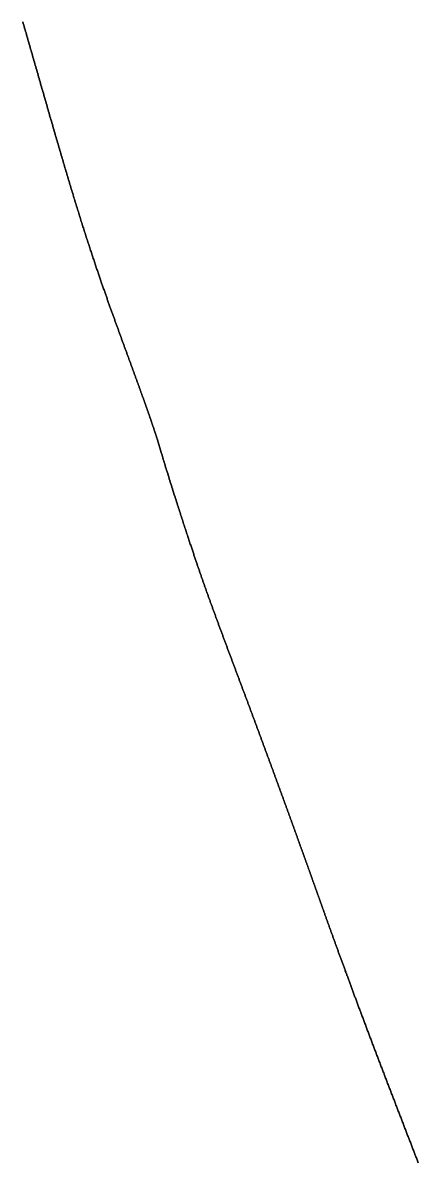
# Model space of a CAD drawing. Header units: inches. Extents: x 130170 to 284068, y 377793 to 804530.
# Drawn here: x 253467.6 to 253492.1, y 739188.7 to 739259.2 of the extents above; entities that cross this region are included whole.
import ezdxf

# ---------------------------------------------------------------- set-up
doc = ezdxf.new("R2010")
doc.units = ezdxf.units.IN
doc.header["$MEASUREMENT"] = 0
doc.layers.add('muni_il', color=7, linetype='Continuous')

msp = doc.modelspace()

# ---------------------------------------------------------------- linework, layer by layer
at = {"layer": 'muni_il'}
for points in [[(253467.609, 739259.288), (253467.637, 739259.191), (253467.665, 739259.093), (253467.694, 739258.996), (253467.722, 739258.898), (253467.751, 739258.799), (253467.779, 739258.701), (253467.808, 739258.602), (253467.836, 739258.504), (253467.865, 739258.405), (253467.893, 739258.306), (253467.922, 739258.206), (253467.951, 739258.107), (253467.98, 739258.008), (253468.008, 739257.908), (253468.037, 739257.808), (253468.066, 739257.708), (253468.095, 739257.608), (253468.124, 739257.508), (253468.152, 739257.407), (253468.181, 739257.307), (253468.21, 739257.206), (253468.239, 739257.105), (253468.268, 739257.004), (253468.297, 739256.903), (253468.326, 739256.802), (253468.355, 739256.701), (253468.385, 739256.6), (253468.414, 739256.498), (253468.443, 739256.397), (253468.472, 739256.295), (253468.501, 739256.194), (253468.53, 739256.092), (253468.559, 739255.99), (253468.589, 739255.888), (253468.618, 739255.786), (253468.647, 739255.684), (253468.676, 739255.582), (253468.706, 739255.48), (253468.735, 739255.378), (253468.764, 739255.276), (253468.793, 739255.174), (253468.823, 739255.072), (253468.852, 739254.97), (253468.881, 739254.868), (253468.911, 739254.765), (253468.94, 739254.663), (253468.969, 739254.561), (253468.999, 739254.459), (253469.028, 739254.357), (253469.057, 739254.255), (253469.087, 739254.153), (253469.116, 739254.051), (253469.146, 739253.949), (253469.175, 739253.847), (253469.204, 739253.745), (253469.234, 739253.643), (253469.263, 739253.541), (253469.292, 739253.44), (253469.321, 739253.338), (253469.351, 739253.237), (253469.38, 739253.135), (253469.409, 739253.034), (253469.439, 739252.933), (253469.468, 739252.832), (253469.497, 739252.731), (253469.526, 739252.63), (253469.556, 739252.529), (253469.585, 739252.429), (253469.614, 739252.328), (253469.643, 739252.228), (253469.672, 739252.128), (253469.701, 739252.028), (253469.73, 739251.928), (253469.76, 739251.829), (253469.788, 739251.729), (253469.817, 739251.63), (253469.847, 739251.531), (253469.876, 739251.432), (253469.904, 739251.333), (253469.933, 739251.235), (253469.962, 739251.137), (253469.991, 739251.038), (253470.02, 739250.941), (253470.048, 739250.843), (253470.077, 739250.746), (253470.106, 739250.649), (253470.134, 739250.552), (253470.163, 739250.455), (253470.192, 739250.359), (253470.22, 739250.263), (253470.248, 739250.167), (253470.277, 739250.072), (253470.305, 739249.977), (253470.333, 739249.882), (253470.362, 739249.787), (253470.39, 739249.693), (253470.418, 739249.599), (253470.446, 739249.505), (253470.474, 739249.412), (253470.502, 739249.319), (253470.53, 739249.226), (253470.558, 739249.134), (253470.586, 739249.042), (253470.613, 739248.95), (253470.641, 739248.858), (253470.669, 739248.767), (253470.696, 739248.677), (253470.724, 739248.586), (253470.751, 739248.496), (253470.778, 739248.407), (253470.806, 739248.317), (253470.833, 739248.228), (253470.86, 739248.14), (253470.887, 739248.052), (253470.914, 739247.964), (253470.941, 739247.877), (253470.968, 739247.79), (253470.995, 739247.703), (253471.021, 739247.617), (253471.048, 739247.531), (253471.074, 739247.446), (253471.101, 739247.361), (253471.127, 739247.276), (253471.154, 739247.192), (253471.18, 739247.108), (253471.206, 739247.025), (253471.232, 739246.942), (253471.258, 739246.859), (253471.284, 739246.777), (253471.309, 739246.695), (253471.335, 739246.614), (253471.361, 739246.533), (253471.386, 739246.453), (253471.412, 739246.373), (253471.437, 739246.293), (253471.462, 739246.214), (253471.487, 739246.135), (253471.513, 739246.057), (253471.538, 739245.979), (253471.562, 739245.901), (253471.587, 739245.824), (253471.612, 739245.747), (253471.637, 739245.671), (253471.661, 739245.595), (253471.686, 739245.52), (253471.71, 739245.445), (253471.734, 739245.37), (253471.759, 739245.296), (253471.783, 739245.222), (253471.807, 739245.149), (253471.831, 739245.076), (253471.854, 739245.004), (253471.878, 739244.932), (253471.902, 739244.86), (253471.925, 739244.788), (253471.949, 739244.718), (253471.972, 739244.647), (253471.996, 739244.577), (253472.019, 739244.507), (253472.042, 739244.438), (253472.065, 739244.369), (253472.088, 739244.3), (253472.111, 739244.232), (253472.134, 739244.165), (253472.156, 739244.097), (253472.179, 739244.03), (253472.201, 739243.964), (253472.224, 739243.897), (253472.246, 739243.831), (253472.268, 739243.766), (253472.291, 739243.701), (253472.313, 739243.636), (253472.335, 739243.571), (253472.357, 739243.507), (253472.379, 739243.443), (253472.4, 739243.38), (253472.422, 739243.317), (253472.444, 739243.254), (253472.465, 739243.191), (253472.487, 739243.129), (253472.508, 739243.067), (253472.529, 739243.006), (253472.551, 739242.944), (253472.572, 739242.884), (253472.593, 739242.823), (253472.614, 739242.763), (253472.635, 739242.702), (253472.656, 739242.643), (253472.677, 739242.583), (253472.697, 739242.524), (253472.718, 739242.465), (253472.739, 739242.406), (253472.759, 739242.348), (253472.78, 739242.289), (253472.8, 739242.232), (253472.821, 739242.174), (253472.841, 739242.116), (253472.861, 739242.059), (253472.882, 739242.002), (253472.902, 739241.945), (253472.922, 739241.889), (253472.942, 739241.833), (253472.962, 739241.777), (253472.982, 739241.721), (253473.002, 739241.665), (253473.022, 739241.609), (253473.041, 739241.554), (253473.061, 739241.499), (253473.081, 739241.444), (253473.1, 739241.389), (253473.12, 739241.335), (253473.14, 739241.28), (253473.159, 739241.226), (253473.179, 739241.172), (253473.198, 739241.118), (253473.218, 739241.064), (253473.237, 739241.011), (253473.256, 739240.957), (253473.275, 739240.904), (253473.295, 739240.851), (253473.314, 739240.798), (253473.333, 739240.745), (253473.352, 739240.692), (253473.371, 739240.639), (253473.39, 739240.587), (253473.409, 739240.534), (253473.428, 739240.482), (253473.447, 739240.43), (253473.466, 739240.378), (253473.485, 739240.326), (253473.504, 739240.274), (253473.523, 739240.223), (253473.542, 739240.171), (253473.56, 739240.119), (253473.579, 739240.068), (253473.598, 739240.017), (253473.616, 739239.965), (253473.635, 739239.914), (253473.654, 739239.863), (253473.672, 739239.812), (253473.691, 739239.762), (253473.709, 739239.711), (253473.728, 739239.66), (253473.746, 739239.61), (253473.765, 739239.559), (253473.783, 739239.509), (253473.802, 739239.458), (253473.82, 739239.408), (253473.838, 739239.358), (253473.857, 739239.308), (253473.875, 739239.258), (253473.893, 739239.208), (253473.911, 739239.158), (253473.93, 739239.108), (253473.948, 739239.059), (253473.966, 739239.009), (253473.984, 739238.96), (253474.002, 739238.91), (253474.02, 739238.861), (253474.038, 739238.812), (253474.056, 739238.762), (253474.074, 739238.713), (253474.092, 739238.664), (253474.11, 739238.616), (253474.128, 739238.567), (253474.145, 739238.518), (253474.163, 739238.47), (253474.181, 739238.421), (253474.199, 739238.373), (253474.216, 739238.324), (253474.234, 739238.276), (253474.251, 739238.228), (253474.269, 739238.18), (253474.287, 739238.132), (253474.304, 739238.085), (253474.321, 739238.037), (253474.339, 739237.989), (253474.356, 739237.942), (253474.373, 739237.895), (253474.39, 739237.848), (253474.408, 739237.8), (253474.425, 739237.754), (253474.442, 739237.707), (253474.459, 739237.66), (253474.476, 739237.614), (253474.493, 739237.567), (253474.509, 739237.521), (253474.526, 739237.475), (253474.543, 739237.429), (253474.56, 739237.383), (253474.576, 739237.338), (253474.593, 739237.292), (253474.609, 739237.247), (253474.626, 739237.202), (253474.642, 739237.157), (253474.658, 739237.112), (253474.674, 739237.067), (253474.691, 739237.023), (253474.707, 739236.979), (253474.723, 739236.935), (253474.739, 739236.891), (253474.754, 739236.847), (253474.77, 739236.803), (253474.786, 739236.76), (253474.802, 739236.717), (253474.817, 739236.674), (253474.833, 739236.631), (253474.848, 739236.588), (253474.863, 739236.546), (253474.879, 739236.504), (253474.894, 739236.462), (253474.909, 739236.42), (253474.924, 739236.378), (253474.939, 739236.337), (253474.954, 739236.296), (253474.968, 739236.255), (253474.983, 739236.214), (253474.998, 739236.174), (253475.012, 739236.133), (253475.027, 739236.093), (253475.041, 739236.053), (253475.055, 739236.014), (253475.069, 739235.974), (253475.083, 739235.935), (253475.097, 739235.896), (253475.111, 739235.857), (253475.125, 739235.818), (253475.139, 739235.78), (253475.152, 739235.742), (253475.166, 739235.704), (253475.18, 739235.666), (253475.193, 739235.628), (253475.206, 739235.591), (253475.22, 739235.553), (253475.233, 739235.516), (253475.246, 739235.48), (253475.259, 739235.443), (253475.272, 739235.407), (253475.284, 739235.37), (253475.297, 739235.334), (253475.31, 739235.298), (253475.322, 739235.263), (253475.335, 739235.227), (253475.347, 739235.192), (253475.36, 739235.157), (253475.372, 739235.122), (253475.384, 739235.087), (253475.396, 739235.053), (253475.408, 739235.018), (253475.42, 739234.984), (253475.432, 739234.95), (253475.444, 739234.916), (253475.456, 739234.882), (253475.467, 739234.848), (253475.479, 739234.815), (253475.491, 739234.781), (253475.502, 739234.748), (253475.514, 739234.715), (253475.525, 739234.682), (253475.536, 739234.649), (253475.548, 739234.616), (253475.559, 739234.584), (253475.57, 739234.551), (253475.581, 739234.519), (253475.592, 739234.487), (253475.603, 739234.455), (253475.614, 739234.423), (253475.625, 739234.391), (253475.635, 739234.359), (253475.646, 739234.328), (253475.657, 739234.297), (253475.667, 739234.265), (253475.678, 739234.234), (253475.688, 739234.203), (253475.699, 739234.172), (253475.709, 739234.142), (253475.719, 739234.111), (253475.729, 739234.081), (253475.739, 739234.05), (253475.749, 739234.02), (253475.759, 739233.99), (253475.769, 739233.961), (253475.779, 739233.931), (253475.789, 739233.902), (253475.798, 739233.872), (253475.808, 739233.843), (253475.817, 739233.815), (253475.827, 739233.786), (253475.836, 739233.758), (253475.845, 739233.73), (253475.854, 739233.703), (253475.863, 739233.675), (253475.872, 739233.648), (253475.88, 739233.622), (253475.889, 739233.595), (253475.897, 739233.569), (253475.905, 739233.544), (253475.913, 739233.519), (253475.921, 739233.495), (253475.929, 739233.471), (253475.936, 739233.447), (253475.944, 739233.424), (253476.178, 739232.642), (253476.226, 739232.479), (253476.251, 739232.394), (253476.277, 739232.306), (253476.304, 739232.216), (253476.332, 739232.124), (253476.361, 739232.03), (253476.39, 739231.934), (253476.42, 739231.837), (253476.45, 739231.738), (253476.481, 739231.639), (253476.512, 739231.538), (253476.543, 739231.436), (253476.575, 739231.333), (253476.607, 739231.23), (253476.639, 739231.126), (253476.672, 739231.022), (253476.705, 739230.918), (253476.737, 739230.814), (253476.77, 739230.709), (253476.803, 739230.605), (253476.836, 739230.501), (253476.868, 739230.397), (253476.901, 739230.294), (253476.934, 739230.191), (253476.966, 739230.089), (253476.999, 739229.987), (253477.031, 739229.886), (253477.063, 739229.785), (253477.094, 739229.686), (253477.126, 739229.587), (253477.157, 739229.489), (253477.188, 739229.392), (253477.219, 739229.296), (253477.25, 739229.201), (253477.28, 739229.107), (253477.31, 739229.014), (253477.339, 739228.922), (253477.369, 739228.831), (253477.398, 739228.741), (253477.427, 739228.653), (253477.455, 739228.565), (253477.483, 739228.479), (253477.511, 739228.393), (253477.538, 739228.309), (253477.565, 739228.226), (253477.592, 739228.144), (253477.618, 739228.063), (253477.644, 739227.983), (253477.67, 739227.904), (253477.695, 739227.826), (253477.721, 739227.749), (253477.745, 739227.674), (253477.77, 739227.599), (253477.794, 739227.525), (253477.818, 739227.453), (253477.842, 739227.381), (253477.865, 739227.31), (253477.888, 739227.241), (253477.911, 739227.172), (253477.933, 739227.104), (253477.955, 739227.036), (253477.977, 739226.97), (253477.999, 739226.905), (253478.021, 739226.84), (253478.042, 739226.776), (253478.063, 739226.713), (253478.084, 739226.651), (253478.104, 739226.59), (253478.124, 739226.529), (253478.145, 739226.468), (253478.165, 739226.409), (253478.184, 739226.35), (253478.204, 739226.292), (253478.223, 739226.234), (253478.243, 739226.177), (253478.262, 739226.12), (253478.281, 739226.064), (253478.3, 739226.008), (253478.318, 739225.953), (253478.337, 739225.898), (253478.355, 739225.844), (253478.374, 739225.79), (253478.392, 739225.737), (253478.41, 739225.684), (253478.428, 739225.631), (253478.446, 739225.579), (253478.464, 739225.527), (253478.482, 739225.475), (253478.499, 739225.423), (253478.517, 739225.372), (253478.535, 739225.321), (253478.552, 739225.271), (253478.569, 739225.22), (253478.587, 739225.17), (253478.604, 739225.12), (253478.622, 739225.07), (253478.639, 739225.02), (253478.656, 739224.971), (253478.673, 739224.921), (253478.691, 739224.872), (253478.708, 739224.822), (253478.725, 739224.773), (253478.742, 739224.724), (253478.76, 739224.675), (253478.777, 739224.626), (253478.794, 739224.578), (253478.811, 739224.529), (253478.828, 739224.48), (253478.846, 739224.431), (253478.863, 739224.383), (253478.88, 739224.334), (253478.897, 739224.285), (253478.915, 739224.237), (253478.932, 739224.188), (253478.949, 739224.139), (253478.967, 739224.09), (253478.984, 739224.042), (253479.002, 739223.993), (253479.019, 739223.944), (253479.037, 739223.895), (253479.054, 739223.846), (253479.072, 739223.797), (253479.089, 739223.748), (253479.107, 739223.699), (253479.125, 739223.65), (253479.143, 739223.601), (253479.16, 739223.552), (253479.178, 739223.502), (253479.196, 739223.453), (253479.214, 739223.404), (253479.232, 739223.354), (253479.25, 739223.304), (253479.268, 739223.255), (253479.286, 739223.205), (253479.304, 739223.155), (253479.322, 739223.105), (253479.34, 739223.056), (253479.359, 739223.006), (253479.377, 739222.955), (253479.395, 739222.905), (253479.414, 739222.855), (253479.432, 739222.805), (253479.45, 739222.754), (253479.469, 739222.704), (253479.487, 739222.653), (253479.506, 739222.603), (253479.525, 739222.552), (253479.543, 739222.502), (253479.562, 739222.451), (253479.581, 739222.4), (253479.599, 739222.349), (253479.618, 739222.298), (253479.637, 739222.247), (253479.656, 739222.196), (253479.674, 739222.145), (253479.693, 739222.094), (253479.712, 739222.043), (253479.731, 739221.992), (253479.75, 739221.941), (253479.769, 739221.889), (253479.788, 739221.838), (253479.807, 739221.787), (253479.826, 739221.735), (253479.845, 739221.684), (253479.864, 739221.632), (253479.883, 739221.581), (253479.902, 739221.529), (253479.922, 739221.478), (253479.941, 739221.426), (253479.96, 739221.375), (253479.979, 739221.323), (253479.998, 739221.272), (253480.017, 739221.22), (253480.037, 739221.169), (253480.056, 739221.117), (253480.075, 739221.065), (253480.094, 739221.014), (253480.113, 739220.962), (253480.133, 739220.911), (253480.152, 739220.859), (253480.171, 739220.808), (253480.19, 739220.756), (253480.21, 739220.704), (253480.229, 739220.653), (253480.248, 739220.601), (253480.267, 739220.55), (253480.286, 739220.498), (253480.306, 739220.447), (253480.325, 739220.395), (253480.344, 739220.344), (253480.363, 739220.293), (253480.382, 739220.241), (253480.402, 739220.19), (253480.421, 739220.139), (253480.44, 739220.088), (253480.459, 739220.036), (253480.478, 739219.985), (253480.497, 739219.934), (253480.517, 739219.883), (253480.536, 739219.832), (253480.555, 739219.781), (253480.574, 739219.73), (253480.593, 739219.679), (253480.612, 739219.628), (253480.631, 739219.577), (253480.65, 739219.526), (253480.669, 739219.476), (253480.688, 739219.425), (253480.707, 739219.374), (253480.726, 739219.323), (253480.745, 739219.273), (253480.764, 739219.222), (253480.783, 739219.172), (253480.802, 739219.121), (253480.821, 739219.071), (253480.84, 739219.02), (253480.858, 739218.97), (253480.877, 739218.92), (253480.896, 739218.87), (253480.915, 739218.819), (253480.934, 739218.769), (253480.952, 739218.719), (253480.971, 739218.669), (253480.99, 739218.619), (253481.009, 739218.569), (253481.027, 739218.519), (253481.046, 739218.469), (253481.065, 739218.42), (253481.083, 739218.37), (253481.102, 739218.32), (253481.121, 739218.27), (253481.139, 739218.221), (253481.158, 739218.171), (253481.176, 739218.122), (253481.195, 739218.072), (253481.213, 739218.023), (253481.232, 739217.973), (253481.25, 739217.924), (253481.269, 739217.874), (253481.287, 739217.825), (253481.306, 739217.776), (253481.324, 739217.727), (253481.343, 739217.677), (253481.361, 739217.628), (253481.379, 739217.579), (253481.398, 739217.53), (253481.416, 739217.481), (253481.434, 739217.432), (253481.453, 739217.383), (253481.471, 739217.334), (253481.489, 739217.285), (253481.507, 739217.236), (253481.526, 739217.187), (253481.544, 739217.138), (253481.562, 739217.09), (253481.58, 739217.041), (253481.598, 739216.992), (253481.617, 739216.944), (253481.635, 739216.895), (253481.653, 739216.846), (253481.671, 739216.798), (253481.689, 739216.749), (253481.707, 739216.7), (253481.725, 739216.652), (253481.743, 739216.603), (253481.762, 739216.555), (253481.78, 739216.506), (253481.798, 739216.458), (253481.816, 739216.409), (253481.834, 739216.361), (253481.852, 739216.313), (253481.87, 739216.264), (253481.888, 739216.216), (253481.906, 739216.168), (253481.924, 739216.119), (253481.942, 739216.071), (253481.96, 739216.023), (253481.978, 739215.974), (253481.996, 739215.926), (253482.014, 739215.878), (253482.031, 739215.83), (253482.049, 739215.781), (253482.067, 739215.733), (253482.085, 739215.685), (253482.103, 739215.637), (253482.121, 739215.588), (253482.139, 739215.54), (253482.157, 739215.492), (253482.175, 739215.444), (253482.192, 739215.396), (253482.21, 739215.348), (253482.228, 739215.3), (253482.246, 739215.252), (253482.264, 739215.204), (253482.281, 739215.155), (253482.299, 739215.107), (253482.317, 739215.059), (253482.335, 739215.011), (253482.353, 739214.963), (253482.37, 739214.915), (253482.388, 739214.867), (253482.406, 739214.819), (253482.424, 739214.771), (253482.441, 739214.723), (253482.459, 739214.675), (253482.477, 739214.627), (253482.495, 739214.579), (253482.512, 739214.531), (253482.53, 739214.483), (253482.548, 739214.435), (253482.566, 739214.387), (253482.583, 739214.339), (253482.601, 739214.291), (253482.619, 739214.243), (253482.636, 739214.196), (253482.654, 739214.148), (253482.672, 739214.1), (253482.689, 739214.052), (253482.707, 739214.004), (253482.725, 739213.956), (253482.742, 739213.908), (253482.76, 739213.86), (253482.778, 739213.812), (253482.795, 739213.765), (253482.813, 739213.717), (253482.83, 739213.669), (253482.848, 739213.621), (253482.866, 739213.573), (253482.883, 739213.526), (253482.901, 739213.478), (253482.918, 739213.43), (253482.936, 739213.383), (253482.953, 739213.335), (253482.971, 739213.287), (253482.989, 739213.239), (253483.006, 739213.192), (253483.024, 739213.144), (253483.041, 739213.096), (253483.059, 739213.049), (253483.076, 739213.001), (253483.094, 739212.954), (253483.111, 739212.906), (253483.128, 739212.859), (253483.146, 739212.811), (253483.163, 739212.763), (253483.181, 739212.716), (253483.198, 739212.669), (253483.215, 739212.621), (253483.233, 739212.574), (253483.25, 739212.526), (253483.268, 739212.479), (253483.285, 739212.432), (253483.302, 739212.384), (253483.32, 739212.337), (253483.337, 739212.29), (253483.354, 739212.243), (253483.372, 739212.195), (253483.389, 739212.148), (253483.406, 739212.101), (253483.423, 739212.054), (253483.441, 739212.007), (253483.458, 739211.96), (253483.475, 739211.913), (253483.492, 739211.866), (253483.509, 739211.819), (253483.526, 739211.772), (253483.544, 739211.725), (253483.561, 739211.678), (253483.578, 739211.632), (253483.595, 739211.585), (253483.612, 739211.538), (253483.629, 739211.492), (253483.646, 739211.445), (253483.663, 739211.398), (253483.68, 739211.352), (253483.697, 739211.305), (253483.714, 739211.259), (253483.731, 739211.212), (253483.748, 739211.166), (253483.765, 739211.12), (253483.782, 739211.073), (253483.798, 739211.027), (253483.815, 739210.981), (253483.832, 739210.935), (253483.849, 739210.889), (253483.866, 739210.843), (253483.883, 739210.797), (253483.899, 739210.751), (253483.916, 739210.705), (253483.933, 739210.659), (253483.949, 739210.613), (253483.966, 739210.567), (253483.983, 739210.522), (253483.999, 739210.476), (253484.016, 739210.43), (253484.032, 739210.385), (253484.049, 739210.339), (253484.065, 739210.294), (253484.082, 739210.249), (253484.098, 739210.203), (253484.115, 739210.158), (253484.131, 739210.113), (253484.148, 739210.068), (253484.164, 739210.023), (253484.18, 739209.978), (253484.197, 739209.933), (253484.213, 739209.888), (253484.229, 739209.843), (253484.246, 739209.798), (253484.262, 739209.753), (253484.278, 739209.709), (253484.294, 739209.664), (253484.31, 739209.62), (253484.326, 739209.575), (253484.343, 739209.531), (253484.359, 739209.486), (253484.375, 739209.442), (253484.391, 739209.398), (253484.407, 739209.353), (253484.423, 739209.309), (253484.439, 739209.265), (253484.455, 739209.221), (253484.47, 739209.177), (253484.486, 739209.133), (253484.502, 739209.089), (253484.518, 739209.045), (253484.534, 739209.002), (253484.55, 739208.958), (253484.565, 739208.914), (253484.581, 739208.871), (253484.597, 739208.827), (253484.613, 739208.784), (253484.628, 739208.741), (253484.644, 739208.697), (253484.66, 739208.654), (253484.675, 739208.611), (253484.691, 739208.568), (253484.706, 739208.524), (253484.722, 739208.481), (253484.737, 739208.438), (253484.753, 739208.395), (253484.768, 739208.353), (253484.784, 739208.31), (253484.799, 739208.267), (253484.815, 739208.224), (253484.83, 739208.181), (253484.845, 739208.139), (253484.861, 739208.096), (253484.876, 739208.053), (253484.891, 739208.011), (253484.907, 739207.968), (253484.922, 739207.926), (253484.937, 739207.884), (253484.952, 739207.841), (253484.968, 739207.799), (253484.983, 739207.757), (253484.998, 739207.714), (253485.013, 739207.672), (253485.028, 739207.63), (253485.044, 739207.588), (253485.059, 739207.546), (253485.074, 739207.503), (253485.089, 739207.461), (253485.104, 739207.419), (253485.119, 739207.377), (253485.134, 739207.335), (253485.149, 739207.294), (253485.164, 739207.251), (253485.179, 739207.21), (253485.194, 739207.168), (253485.209, 739207.126), (253485.224, 739207.084), (253485.239, 739207.042), (253485.254, 739207), (253485.269, 739206.959), (253485.284, 739206.917), (253485.299, 739206.875), (253485.314, 739206.833), (253485.329, 739206.791), (253485.344, 739206.75), (253485.359, 739206.708), (253485.374, 739206.666), (253485.389, 739206.624), (253485.404, 739206.583), (253485.419, 739206.541), (253485.434, 739206.499), (253485.449, 739206.457), (253485.463, 739206.415), (253485.479, 739206.374), (253485.493, 739206.332), (253485.508, 739206.29), (253485.523, 739206.248), (253485.538, 739206.206), (253485.553, 739206.164), (253485.568, 739206.122), (253485.583, 739206.08), (253485.598, 739206.038), (253485.613, 739205.996), (253485.628, 739205.954), (253485.643, 739205.912), (253485.658, 739205.87), (253485.673, 739205.828), (253485.688, 739205.786), (253485.704, 739205.743), (253485.719, 739205.701), (253485.734, 739205.659), (253485.749, 739205.616), (253485.764, 739205.574), (253485.779, 739205.531), (253485.794, 739205.489), (253485.81, 739205.446), (253485.825, 739205.404), (253485.84, 739205.361), (253485.855, 739205.318), (253485.871, 739205.275), (253485.886, 739205.233), (253485.901, 739205.19), (253485.917, 739205.146), (253485.932, 739205.103), (253485.947, 739205.06), (253485.963, 739205.017), (253485.978, 739204.974), (253485.994, 739204.93), (253486.009, 739204.887), (253486.025, 739204.843), (253486.04, 739204.799), (253486.056, 739204.756), (253486.072, 739204.712), (253486.087, 739204.668), (253486.103, 739204.624), (253486.119, 739204.58), (253486.135, 739204.536), (253486.15, 739204.491), (253486.166, 739204.447), (253486.182, 739204.402), (253486.198, 739204.358), (253486.214, 739204.313), (253486.23, 739204.268), (253486.246, 739204.223), (253486.263, 739204.178), (253486.279, 739204.133), (253486.295, 739204.088), (253486.311, 739204.042), (253486.327, 739203.997), (253486.344, 739203.951), (253486.36, 739203.905), (253486.377, 739203.859), (253486.393, 739203.813), (253486.41, 739203.767), (253486.426, 739203.721), (253486.443, 739203.674), (253486.46, 739203.628), (253486.476, 739203.581), (253486.493, 739203.535), (253486.51, 739203.488), (253486.527, 739203.44), (253486.544, 739203.393), (253486.561, 739203.346), (253486.578, 739203.299), (253486.595, 739203.251), (253486.612, 739203.203), (253486.629, 739203.155), (253486.647, 739203.107), (253486.664, 739203.059), (253486.681, 739203.011), (253486.699, 739202.962), (253486.716, 739202.914), (253486.734, 739202.865), (253486.752, 739202.816), (253486.769, 739202.767), (253486.787, 739202.718), (253486.805, 739202.668), (253486.823, 739202.619), (253486.841, 739202.569), (253486.859, 739202.519), (253486.877, 739202.469), (253486.895, 739202.419), (253486.913, 739202.369), (253486.931, 739202.318), (253486.95, 739202.268), (253486.968, 739202.217), (253486.986, 739202.166), (253487.005, 739202.115), (253487.024, 739202.064), (253487.042, 739202.013), (253487.061, 739201.961), (253487.08, 739201.909), (253487.098, 739201.857), (253487.117, 739201.805), (253487.136, 739201.753), (253487.155, 739201.701), (253487.174, 739201.648), (253487.194, 739201.596), (253487.213, 739201.543), (253487.232, 739201.49), (253487.252, 739201.437), (253487.271, 739201.383), (253487.29, 739201.33), (253487.31, 739201.276), (253487.33, 739201.223), (253487.349, 739201.169), (253487.369, 739201.114), (253487.389, 739201.06), (253487.409, 739201.006), (253487.429, 739200.951), (253487.449, 739200.897), (253487.469, 739200.842), (253487.489, 739200.787), (253487.509, 739200.732), (253487.53, 739200.676), (253487.55, 739200.621), (253487.57, 739200.565), (253487.591, 739200.509), (253487.611, 739200.453), (253487.632, 739200.397), (253487.653, 739200.341), (253487.673, 739200.285), (253487.694, 739200.228), (253487.715, 739200.171), (253487.736, 739200.115), (253487.757, 739200.058), (253487.778, 739200), (253487.799, 739199.943), (253487.82, 739199.886), (253487.842, 739199.828), (253487.863, 739199.77), (253487.884, 739199.713), (253487.906, 739199.655), (253487.927, 739199.596), (253487.949, 739199.538), (253487.971, 739199.48), (253487.992, 739199.421), (253488.014, 739199.363), (253488.036, 739199.304), (253488.058, 739199.245), (253488.08, 739199.186), (253488.101, 739199.127), (253488.123, 739199.067), (253488.146, 739199.008), (253488.168, 739198.948), (253488.19, 739198.889), (253488.212, 739198.829), (253488.235, 739198.769), (253488.257, 739198.709), (253488.279, 739198.649), (253488.302, 739198.589), (253488.324, 739198.528), (253488.347, 739198.468), (253488.369, 739198.407), (253488.392, 739198.346), (253488.415, 739198.286), (253488.438, 739198.225), (253488.461, 739198.164), (253488.483, 739198.102), (253488.506, 739198.041), (253488.529, 739197.98), (253488.552, 739197.918), (253488.575, 739197.857), (253488.598, 739197.795), (253488.622, 739197.734), (253488.645, 739197.672), (253488.668, 739197.61), (253488.691, 739197.548), (253488.715, 739197.486), (253488.738, 739197.424), (253488.761, 739197.361), (253488.785, 739197.299), (253488.808, 739197.237), (253488.832, 739197.174), (253488.855, 739197.112), (253488.879, 739197.049), (253488.903, 739196.986), (253488.926, 739196.923), (253488.95, 739196.861), (253488.974, 739196.798), (253488.998, 739196.735), (253489.021, 739196.671), (253489.045, 739196.608), (253489.069, 739196.545), (253489.093, 739196.482), (253489.117, 739196.419), (253489.141, 739196.355), (253489.165, 739196.292), (253489.189, 739196.229), (253489.213, 739196.165), (253489.237, 739196.102), (253489.261, 739196.038), (253489.285, 739195.974), (253489.31, 739195.911), (253489.334, 739195.847), (253489.358, 739195.783), (253489.382, 739195.719), (253489.406, 739195.656), (253489.431, 739195.592), (253489.455, 739195.528), (253489.479, 739195.464), (253489.504, 739195.4), (253489.528, 739195.336), (253489.552, 739195.272), (253489.577, 739195.208), (253489.601, 739195.144), (253489.625, 739195.08), (253489.65, 739195.016), (253489.674, 739194.951), (253489.699, 739194.887), (253489.723, 739194.823), (253489.748, 739194.759), (253489.772, 739194.695), (253489.797, 739194.631), (253489.821, 739194.567), (253489.846, 739194.502), (253489.87, 739194.438), (253489.895, 739194.374), (253489.919, 739194.31), (253489.944, 739194.246), (253489.968, 739194.181), (253489.993, 739194.117), (253490.017, 739194.053), (253490.042, 739193.989), (253490.066, 739193.925), (253490.091, 739193.861), (253490.116, 739193.796), (253490.14, 739193.732), (253490.165, 739193.668), (253490.189, 739193.604), (253490.214, 739193.54), (253490.239, 739193.476), (253490.263, 739193.412), (253490.288, 739193.348), (253490.312, 739193.284), (253490.337, 739193.22), (253490.361, 739193.156), (253490.386, 739193.092), (253490.41, 739193.028), (253490.435, 739192.964), (253490.459, 739192.9), (253490.484, 739192.837), (253490.508, 739192.773), (253490.533, 739192.709), (253490.557, 739192.646), (253490.582, 739192.582), (253490.606, 739192.518), (253490.631, 739192.455), (253490.655, 739192.391), (253490.679, 739192.328), (253490.704, 739192.264), (253490.728, 739192.201), (253490.753, 739192.138), (253490.777, 739192.074), (253490.801, 739192.011), (253490.826, 739191.948), (253490.85, 739191.885), (253490.874, 739191.822), (253490.899, 739191.759), (253490.923, 739191.696), (253490.947, 739191.633), (253490.971, 739191.57), (253490.995, 739191.507), (253491.02, 739191.444), (253491.044, 739191.382), (253491.068, 739191.319), (253491.092, 739191.256), (253491.116, 739191.194), (253491.14, 739191.131), (253491.164, 739191.069), (253491.188, 739191.007), (253491.212, 739190.945), (253491.236, 739190.882), (253491.26, 739190.82), (253491.284, 739190.758), (253491.308, 739190.696), (253491.332, 739190.634), (253491.356, 739190.572), (253491.379, 739190.511), (253491.403, 739190.449), (253491.427, 739190.387), (253491.451, 739190.326), (253491.474, 739190.264), (253491.498, 739190.203), (253491.522, 739190.142), (253491.546, 739190.08), (253491.569, 739190.019), (253491.593, 739189.958), (253491.616, 739189.897), (253491.64, 739189.836), (253491.663, 739189.775), (253491.687, 739189.715), (253491.71, 739189.654), (253491.733, 739189.593), (253491.757, 739189.533), (253491.78, 739189.472), (253491.803, 739189.412), (253491.827, 739189.352), (253491.85, 739189.291), (253491.873, 739189.231), (253491.896, 739189.171), (253491.919, 739189.111), (253491.943, 739189.051), (253491.966, 739188.992), (253491.989, 739188.932), (253492.012, 739188.872), (253492.035, 739188.813), (253492.058, 739188.753), (253492.08, 739188.694)], [(253492.08, 739188.694), (253492.058, 739188.753), (253492.035, 739188.813), (253492.012, 739188.872), (253491.989, 739188.932), (253491.966, 739188.992), (253491.943, 739189.051), (253491.919, 739189.111), (253491.896, 739189.171), (253491.873, 739189.231), (253491.85, 739189.291), (253491.827, 739189.352), (253491.803, 739189.412), (253491.78, 739189.472), (253491.757, 739189.533), (253491.733, 739189.593), (253491.71, 739189.654), (253491.687, 739189.715), (253491.663, 739189.775), (253491.64, 739189.836), (253491.616, 739189.897), (253491.593, 739189.958), (253491.569, 739190.019), (253491.546, 739190.08), (253491.522, 739190.142), (253491.498, 739190.203), (253491.474, 739190.264), (253491.451, 739190.326), (253491.427, 739190.387), (253491.403, 739190.449), (253491.379, 739190.511), (253491.356, 739190.572), (253491.332, 739190.634), (253491.308, 739190.696), (253491.284, 739190.758), (253491.26, 739190.82), (253491.236, 739190.882), (253491.212, 739190.945), (253491.188, 739191.007), (253491.164, 739191.069), (253491.14, 739191.131), (253491.116, 739191.194), (253491.092, 739191.256), (253491.068, 739191.319), (253491.044, 739191.382), (253491.02, 739191.444), (253490.995, 739191.507), (253490.971, 739191.57), (253490.947, 739191.633), (253490.923, 739191.696), (253490.899, 739191.759), (253490.874, 739191.822), (253490.85, 739191.885), (253490.826, 739191.948), (253490.801, 739192.011), (253490.777, 739192.074), (253490.753, 739192.138), (253490.728, 739192.201), (253490.704, 739192.264), (253490.679, 739192.328), (253490.655, 739192.391), (253490.631, 739192.455), (253490.606, 739192.518), (253490.582, 739192.582), (253490.557, 739192.646), (253490.533, 739192.709), (253490.508, 739192.773), (253490.484, 739192.837), (253490.459, 739192.9), (253490.435, 739192.964), (253490.41, 739193.028), (253490.386, 739193.092), (253490.361, 739193.156), (253490.337, 739193.22), (253490.312, 739193.284), (253490.288, 739193.348), (253490.263, 739193.412), (253490.239, 739193.476), (253490.214, 739193.54), (253490.189, 739193.604), (253490.165, 739193.668), (253490.14, 739193.732), (253490.116, 739193.796), (253490.091, 739193.861), (253490.066, 739193.925), (253490.042, 739193.989), (253490.017, 739194.053), (253489.993, 739194.117), (253489.968, 739194.181), (253489.944, 739194.246), (253489.919, 739194.31), (253489.895, 739194.374), (253489.87, 739194.438), (253489.846, 739194.502), (253489.821, 739194.567), (253489.797, 739194.631), (253489.772, 739194.695), (253489.748, 739194.759), (253489.723, 739194.823), (253489.699, 739194.887), (253489.674, 739194.951), (253489.65, 739195.016), (253489.625, 739195.08), (253489.601, 739195.144), (253489.577, 739195.208), (253489.552, 739195.272), (253489.528, 739195.336), (253489.504, 739195.4), (253489.479, 739195.464), (253489.455, 739195.528), (253489.431, 739195.592), (253489.406, 739195.656), (253489.382, 739195.719), (253489.358, 739195.783), (253489.334, 739195.847), (253489.31, 739195.911), (253489.285, 739195.974), (253489.261, 739196.038), (253489.237, 739196.102), (253489.213, 739196.165), (253489.189, 739196.229), (253489.165, 739196.292), (253489.141, 739196.355), (253489.117, 739196.419), (253489.093, 739196.482), (253489.069, 739196.545), (253489.045, 739196.608), (253489.021, 739196.671), (253488.998, 739196.735), (253488.974, 739196.798), (253488.95, 739196.861), (253488.926, 739196.923), (253488.903, 739196.986), (253488.879, 739197.049), (253488.855, 739197.112), (253488.832, 739197.174), (253488.808, 739197.237), (253488.785, 739197.299), (253488.761, 739197.361), (253488.738, 739197.424), (253488.715, 739197.486), (253488.691, 739197.548), (253488.668, 739197.61), (253488.645, 739197.672), (253488.622, 739197.734), (253488.598, 739197.795), (253488.575, 739197.857), (253488.552, 739197.918), (253488.529, 739197.98), (253488.506, 739198.041), (253488.483, 739198.102), (253488.461, 739198.164), (253488.438, 739198.225), (253488.415, 739198.286), (253488.392, 739198.346), (253488.369, 739198.407), (253488.347, 739198.468), (253488.324, 739198.528), (253488.302, 739198.589), (253488.279, 739198.649), (253488.257, 739198.709), (253488.235, 739198.769), (253488.212, 739198.829), (253488.19, 739198.889), (253488.168, 739198.948), (253488.146, 739199.008), (253488.123, 739199.067), (253488.101, 739199.127), (253488.08, 739199.186), (253488.058, 739199.245), (253488.036, 739199.304), (253488.014, 739199.363), (253487.992, 739199.421), (253487.971, 739199.48), (253487.949, 739199.538), (253487.927, 739199.596), (253487.906, 739199.655), (253487.884, 739199.713), (253487.863, 739199.77), (253487.842, 739199.828), (253487.82, 739199.886), (253487.799, 739199.943), (253487.778, 739200), (253487.757, 739200.058), (253487.736, 739200.115), (253487.715, 739200.171), (253487.694, 739200.228), (253487.673, 739200.285), (253487.653, 739200.341), (253487.632, 739200.397), (253487.611, 739200.453), (253487.591, 739200.509), (253487.57, 739200.565), (253487.55, 739200.621), (253487.53, 739200.676), (253487.509, 739200.732), (253487.489, 739200.787), (253487.469, 739200.842), (253487.449, 739200.897), (253487.429, 739200.951), (253487.409, 739201.006), (253487.389, 739201.06), (253487.369, 739201.114), (253487.349, 739201.169), (253487.33, 739201.223), (253487.31, 739201.276), (253487.29, 739201.33), (253487.271, 739201.383), (253487.252, 739201.437), (253487.232, 739201.49), (253487.213, 739201.543), (253487.194, 739201.596), (253487.174, 739201.648), (253487.155, 739201.701), (253487.136, 739201.753), (253487.117, 739201.805), (253487.098, 739201.857), (253487.08, 739201.909), (253487.061, 739201.961), (253487.042, 739202.013), (253487.024, 739202.064), (253487.005, 739202.115), (253486.986, 739202.166), (253486.968, 739202.217), (253486.95, 739202.268), (253486.931, 739202.318), (253486.913, 739202.369), (253486.895, 739202.419), (253486.877, 739202.469), (253486.859, 739202.519), (253486.841, 739202.569), (253486.823, 739202.619), (253486.805, 739202.668), (253486.787, 739202.718), (253486.769, 739202.767), (253486.752, 739202.816), (253486.734, 739202.865), (253486.716, 739202.914), (253486.699, 739202.962), (253486.681, 739203.011), (253486.664, 739203.059), (253486.647, 739203.107), (253486.629, 739203.155), (253486.612, 739203.203), (253486.595, 739203.251), (253486.578, 739203.299), (253486.561, 739203.346), (253486.544, 739203.393), (253486.527, 739203.44), (253486.51, 739203.488), (253486.493, 739203.535), (253486.476, 739203.581), (253486.46, 739203.628), (253486.443, 739203.674), (253486.426, 739203.721), (253486.41, 739203.767), (253486.393, 739203.813), (253486.377, 739203.859), (253486.36, 739203.905), (253486.344, 739203.951), (253486.327, 739203.997), (253486.311, 739204.042), (253486.295, 739204.088), (253486.279, 739204.133), (253486.263, 739204.178), (253486.246, 739204.223), (253486.23, 739204.268), (253486.214, 739204.313), (253486.198, 739204.358), (253486.182, 739204.402), (253486.166, 739204.447), (253486.15, 739204.491), (253486.135, 739204.536), (253486.119, 739204.58), (253486.103, 739204.624), (253486.087, 739204.668), (253486.072, 739204.712), (253486.056, 739204.756), (253486.04, 739204.799), (253486.025, 739204.843), (253486.009, 739204.887), (253485.994, 739204.93), (253485.978, 739204.974), (253485.963, 739205.017), (253485.947, 739205.06), (253485.932, 739205.103), (253485.917, 739205.146), (253485.901, 739205.19), (253485.886, 739205.233), (253485.871, 739205.275), (253485.855, 739205.318), (253485.84, 739205.361), (253485.825, 739205.404), (253485.81, 739205.446), (253485.794, 739205.489), (253485.779, 739205.531), (253485.764, 739205.574), (253485.749, 739205.616), (253485.734, 739205.659), (253485.719, 739205.701), (253485.704, 739205.743), (253485.688, 739205.786), (253485.673, 739205.828), (253485.658, 739205.87), (253485.643, 739205.912), (253485.628, 739205.954), (253485.613, 739205.996), (253485.598, 739206.038), (253485.583, 739206.08), (253485.568, 739206.122), (253485.553, 739206.164), (253485.538, 739206.206), (253485.523, 739206.248), (253485.508, 739206.29), (253485.493, 739206.332), (253485.479, 739206.374), (253485.463, 739206.415), (253485.449, 739206.457), (253485.434, 739206.499), (253485.419, 739206.541), (253485.404, 739206.583), (253485.389, 739206.624), (253485.374, 739206.666), (253485.359, 739206.708), (253485.344, 739206.75), (253485.329, 739206.791), (253485.314, 739206.833), (253485.299, 739206.875), (253485.284, 739206.917), (253485.269, 739206.959), (253485.254, 739207), (253485.239, 739207.042), (253485.224, 739207.084), (253485.209, 739207.126), (253485.194, 739207.168), (253485.179, 739207.21), (253485.164, 739207.251), (253485.149, 739207.294), (253485.134, 739207.335), (253485.119, 739207.377), (253485.104, 739207.419), (253485.089, 739207.461), (253485.074, 739207.503), (253485.059, 739207.546), (253485.044, 739207.588), (253485.028, 739207.63), (253485.013, 739207.672), (253484.998, 739207.714), (253484.983, 739207.757), (253484.968, 739207.799), (253484.952, 739207.841), (253484.937, 739207.884), (253484.922, 739207.926), (253484.907, 739207.968), (253484.891, 739208.011), (253484.876, 739208.053), (253484.861, 739208.096), (253484.845, 739208.139), (253484.83, 739208.181), (253484.815, 739208.224), (253484.799, 739208.267), (253484.784, 739208.31), (253484.768, 739208.353), (253484.753, 739208.395), (253484.737, 739208.438), (253484.722, 739208.481), (253484.706, 739208.524), (253484.691, 739208.568), (253484.675, 739208.611), (253484.66, 739208.654), (253484.644, 739208.697), (253484.628, 739208.741), (253484.613, 739208.784), (253484.597, 739208.827), (253484.581, 739208.871), (253484.565, 739208.914), (253484.55, 739208.958), (253484.534, 739209.002), (253484.518, 739209.045), (253484.502, 739209.089), (253484.486, 739209.133), (253484.47, 739209.177), (253484.455, 739209.221), (253484.439, 739209.265), (253484.423, 739209.309), (253484.407, 739209.353), (253484.391, 739209.398), (253484.375, 739209.442), (253484.359, 739209.486), (253484.343, 739209.531), (253484.326, 739209.575), (253484.31, 739209.62), (253484.294, 739209.664), (253484.278, 739209.709), (253484.262, 739209.753), (253484.246, 739209.798), (253484.229, 739209.843), (253484.213, 739209.888), (253484.197, 739209.933), (253484.18, 739209.978), (253484.164, 739210.023), (253484.148, 739210.068), (253484.131, 739210.113), (253484.115, 739210.158), (253484.098, 739210.203), (253484.082, 739210.249), (253484.065, 739210.294), (253484.049, 739210.339), (253484.032, 739210.385), (253484.016, 739210.43), (253483.999, 739210.476), (253483.983, 739210.522), (253483.966, 739210.567), (253483.949, 739210.613), (253483.933, 739210.659), (253483.916, 739210.705), (253483.899, 739210.751), (253483.883, 739210.797), (253483.866, 739210.843), (253483.849, 739210.889), (253483.832, 739210.935), (253483.815, 739210.981), (253483.798, 739211.027), (253483.782, 739211.073), (253483.765, 739211.12), (253483.748, 739211.166), (253483.731, 739211.212), (253483.714, 739211.259), (253483.697, 739211.305), (253483.68, 739211.352), (253483.663, 739211.398), (253483.646, 739211.445), (253483.629, 739211.492), (253483.612, 739211.538), (253483.595, 739211.585), (253483.578, 739211.632), (253483.561, 739211.678), (253483.544, 739211.725), (253483.526, 739211.772), (253483.509, 739211.819), (253483.492, 739211.866), (253483.475, 739211.913), (253483.458, 739211.96), (253483.441, 739212.007), (253483.423, 739212.054), (253483.406, 739212.101), (253483.389, 739212.148), (253483.372, 739212.195), (253483.354, 739212.243), (253483.337, 739212.29), (253483.32, 739212.337), (253483.302, 739212.384), (253483.285, 739212.432), (253483.268, 739212.479), (253483.25, 739212.526), (253483.233, 739212.574), (253483.215, 739212.621), (253483.198, 739212.669), (253483.181, 739212.716), (253483.163, 739212.763), (253483.146, 739212.811), (253483.128, 739212.859), (253483.111, 739212.906), (253483.094, 739212.954), (253483.076, 739213.001), (253483.059, 739213.049), (253483.041, 739213.096), (253483.024, 739213.144), (253483.006, 739213.192), (253482.989, 739213.239), (253482.971, 739213.287), (253482.953, 739213.335), (253482.936, 739213.383), (253482.918, 739213.43), (253482.901, 739213.478), (253482.883, 739213.526), (253482.866, 739213.573), (253482.848, 739213.621), (253482.83, 739213.669), (253482.813, 739213.717), (253482.795, 739213.765), (253482.778, 739213.812), (253482.76, 739213.86), (253482.742, 739213.908), (253482.725, 739213.956), (253482.707, 739214.004), (253482.689, 739214.052), (253482.672, 739214.1), (253482.654, 739214.148), (253482.636, 739214.196), (253482.619, 739214.243), (253482.601, 739214.291), (253482.583, 739214.339), (253482.566, 739214.387), (253482.548, 739214.435), (253482.53, 739214.483), (253482.512, 739214.531), (253482.495, 739214.579), (253482.477, 739214.627), (253482.459, 739214.675), (253482.441, 739214.723), (253482.424, 739214.771), (253482.406, 739214.819), (253482.388, 739214.867), (253482.37, 739214.915), (253482.353, 739214.963), (253482.335, 739215.011), (253482.317, 739215.059), (253482.299, 739215.107), (253482.281, 739215.155), (253482.264, 739215.204), (253482.246, 739215.252), (253482.228, 739215.3), (253482.21, 739215.348), (253482.192, 739215.396), (253482.175, 739215.444), (253482.157, 739215.492), (253482.139, 739215.54), (253482.121, 739215.588), (253482.103, 739215.637), (253482.085, 739215.685), (253482.067, 739215.733), (253482.049, 739215.781), (253482.031, 739215.83), (253482.014, 739215.878), (253481.996, 739215.926), (253481.978, 739215.974), (253481.96, 739216.023), (253481.942, 739216.071), (253481.924, 739216.119), (253481.906, 739216.168), (253481.888, 739216.216), (253481.87, 739216.264), (253481.852, 739216.313), (253481.834, 739216.361), (253481.816, 739216.409), (253481.798, 739216.458), (253481.78, 739216.506), (253481.762, 739216.555), (253481.743, 739216.603), (253481.725, 739216.652), (253481.707, 739216.7), (253481.689, 739216.749), (253481.671, 739216.798), (253481.653, 739216.846), (253481.635, 739216.895), (253481.617, 739216.944), (253481.598, 739216.992), (253481.58, 739217.041), (253481.562, 739217.09), (253481.544, 739217.138), (253481.526, 739217.187), (253481.507, 739217.236), (253481.489, 739217.285), (253481.471, 739217.334), (253481.453, 739217.383), (253481.434, 739217.432), (253481.416, 739217.481), (253481.398, 739217.53), (253481.379, 739217.579), (253481.361, 739217.628), (253481.343, 739217.677), (253481.324, 739217.727), (253481.306, 739217.776), (253481.287, 739217.825), (253481.269, 739217.874), (253481.25, 739217.924), (253481.232, 739217.973), (253481.213, 739218.023), (253481.195, 739218.072), (253481.176, 739218.122), (253481.158, 739218.171), (253481.139, 739218.221), (253481.121, 739218.27), (253481.102, 739218.32), (253481.083, 739218.37), (253481.065, 739218.42), (253481.046, 739218.469), (253481.027, 739218.519), (253481.009, 739218.569), (253480.99, 739218.619), (253480.971, 739218.669), (253480.952, 739218.719), (253480.934, 739218.769), (253480.915, 739218.819), (253480.896, 739218.87), (253480.877, 739218.92), (253480.858, 739218.97), (253480.84, 739219.02), (253480.821, 739219.071), (253480.802, 739219.121), (253480.783, 739219.172), (253480.764, 739219.222), (253480.745, 739219.273), (253480.726, 739219.323), (253480.707, 739219.374), (253480.688, 739219.425), (253480.669, 739219.476), (253480.65, 739219.526), (253480.631, 739219.577), (253480.612, 739219.628), (253480.593, 739219.679), (253480.574, 739219.73), (253480.555, 739219.781), (253480.536, 739219.832), (253480.517, 739219.883), (253480.497, 739219.934), (253480.478, 739219.985), (253480.459, 739220.036), (253480.44, 739220.088), (253480.421, 739220.139), (253480.402, 739220.19), (253480.382, 739220.241), (253480.363, 739220.293), (253480.344, 739220.344), (253480.325, 739220.395), (253480.306, 739220.447), (253480.286, 739220.498), (253480.267, 739220.55), (253480.248, 739220.601), (253480.229, 739220.653), (253480.21, 739220.704), (253480.19, 739220.756), (253480.171, 739220.808), (253480.152, 739220.859), (253480.133, 739220.911), (253480.113, 739220.962), (253480.094, 739221.014), (253480.075, 739221.065), (253480.056, 739221.117), (253480.037, 739221.169), (253480.017, 739221.22), (253479.998, 739221.272), (253479.979, 739221.323), (253479.96, 739221.375), (253479.941, 739221.426), (253479.922, 739221.478), (253479.902, 739221.529), (253479.883, 739221.581), (253479.864, 739221.632), (253479.845, 739221.684), (253479.826, 739221.735), (253479.807, 739221.787), (253479.788, 739221.838), (253479.769, 739221.889), (253479.75, 739221.941), (253479.731, 739221.992), (253479.712, 739222.043), (253479.693, 739222.094), (253479.674, 739222.145), (253479.656, 739222.196), (253479.637, 739222.247), (253479.618, 739222.298), (253479.599, 739222.349), (253479.581, 739222.4), (253479.562, 739222.451), (253479.543, 739222.502), (253479.525, 739222.552), (253479.506, 739222.603), (253479.487, 739222.653), (253479.469, 739222.704), (253479.45, 739222.754), (253479.432, 739222.805), (253479.414, 739222.855), (253479.395, 739222.905), (253479.377, 739222.955), (253479.359, 739223.006), (253479.34, 739223.056), (253479.322, 739223.105), (253479.304, 739223.155), (253479.286, 739223.205), (253479.268, 739223.255), (253479.25, 739223.304), (253479.232, 739223.354), (253479.214, 739223.404), (253479.196, 739223.453), (253479.178, 739223.502), (253479.16, 739223.552), (253479.143, 739223.601), (253479.125, 739223.65), (253479.107, 739223.699), (253479.089, 739223.748), (253479.072, 739223.797), (253479.054, 739223.846), (253479.037, 739223.895), (253479.019, 739223.944), (253479.002, 739223.993), (253478.984, 739224.042), (253478.967, 739224.09), (253478.949, 739224.139), (253478.932, 739224.188), (253478.915, 739224.237), (253478.897, 739224.285), (253478.88, 739224.334), (253478.863, 739224.383), (253478.846, 739224.431), (253478.828, 739224.48), (253478.811, 739224.529), (253478.794, 739224.578), (253478.777, 739224.626), (253478.76, 739224.675), (253478.742, 739224.724), (253478.725, 739224.773), (253478.708, 739224.822), (253478.691, 739224.872), (253478.673, 739224.921), (253478.656, 739224.971), (253478.639, 739225.02), (253478.622, 739225.07), (253478.604, 739225.12), (253478.587, 739225.17), (253478.569, 739225.22), (253478.552, 739225.271), (253478.535, 739225.321), (253478.517, 739225.372), (253478.499, 739225.423), (253478.482, 739225.475), (253478.464, 739225.527), (253478.446, 739225.579), (253478.428, 739225.631), (253478.41, 739225.684), (253478.392, 739225.737), (253478.374, 739225.79), (253478.355, 739225.844), (253478.337, 739225.898), (253478.318, 739225.953), (253478.3, 739226.008), (253478.281, 739226.064), (253478.262, 739226.12), (253478.243, 739226.177), (253478.223, 739226.234), (253478.204, 739226.292), (253478.184, 739226.35), (253478.165, 739226.409), (253478.145, 739226.468), (253478.124, 739226.529), (253478.104, 739226.59), (253478.084, 739226.651), (253478.063, 739226.713), (253478.042, 739226.776), (253478.021, 739226.84), (253477.999, 739226.905), (253477.977, 739226.97), (253477.955, 739227.036), (253477.933, 739227.104), (253477.911, 739227.172), (253477.888, 739227.241), (253477.865, 739227.31), (253477.842, 739227.381), (253477.818, 739227.453), (253477.794, 739227.525), (253477.77, 739227.599), (253477.745, 739227.674), (253477.721, 739227.749), (253477.695, 739227.826), (253477.67, 739227.904), (253477.644, 739227.983), (253477.618, 739228.063), (253477.592, 739228.144), (253477.565, 739228.226), (253477.538, 739228.309), (253477.511, 739228.393), (253477.483, 739228.479), (253477.455, 739228.565), (253477.427, 739228.653), (253477.398, 739228.741), (253477.369, 739228.831), (253477.339, 739228.922), (253477.31, 739229.014), (253477.28, 739229.107), (253477.25, 739229.201), (253477.219, 739229.296), (253477.188, 739229.392), (253477.157, 739229.489), (253477.126, 739229.587), (253477.094, 739229.686), (253477.063, 739229.785), (253477.031, 739229.886), (253476.999, 739229.987), (253476.966, 739230.089), (253476.934, 739230.191), (253476.901, 739230.294), (253476.868, 739230.397), (253476.836, 739230.501), (253476.803, 739230.605), (253476.77, 739230.709), (253476.737, 739230.814), (253476.705, 739230.918), (253476.672, 739231.022), (253476.639, 739231.126), (253476.607, 739231.23), (253476.575, 739231.333), (253476.543, 739231.436), (253476.512, 739231.538), (253476.481, 739231.639), (253476.45, 739231.738), (253476.42, 739231.837), (253476.39, 739231.934), (253476.361, 739232.03), (253476.332, 739232.124), (253476.304, 739232.216), (253476.277, 739232.306), (253476.251, 739232.394), (253476.226, 739232.479), (253476.178, 739232.642), (253475.944, 739233.424), (253475.936, 739233.447), (253475.929, 739233.471), (253475.921, 739233.495), (253475.913, 739233.519), (253475.905, 739233.544), (253475.897, 739233.569), (253475.889, 739233.595), (253475.88, 739233.622), (253475.872, 739233.648), (253475.863, 739233.675), (253475.854, 739233.703), (253475.845, 739233.73), (253475.836, 739233.758), (253475.827, 739233.786), (253475.817, 739233.815), (253475.808, 739233.843), (253475.798, 739233.872), (253475.789, 739233.902), (253475.779, 739233.931), (253475.769, 739233.961), (253475.759, 739233.99), (253475.749, 739234.02), (253475.739, 739234.05), (253475.729, 739234.081), (253475.719, 739234.111), (253475.709, 739234.142), (253475.699, 739234.172), (253475.688, 739234.203), (253475.678, 739234.234), (253475.667, 739234.265), (253475.657, 739234.297), (253475.646, 739234.328), (253475.635, 739234.359), (253475.625, 739234.391), (253475.614, 739234.423), (253475.603, 739234.455), (253475.592, 739234.487), (253475.581, 739234.519), (253475.57, 739234.551), (253475.559, 739234.584), (253475.548, 739234.616), (253475.536, 739234.649), (253475.525, 739234.682), (253475.514, 739234.715), (253475.502, 739234.748), (253475.491, 739234.781), (253475.479, 739234.815), (253475.467, 739234.848), (253475.456, 739234.882), (253475.444, 739234.916), (253475.432, 739234.95), (253475.42, 739234.984), (253475.408, 739235.018), (253475.396, 739235.053), (253475.384, 739235.087), (253475.372, 739235.122), (253475.36, 739235.157), (253475.347, 739235.192), (253475.335, 739235.227), (253475.322, 739235.263), (253475.31, 739235.298), (253475.297, 739235.334), (253475.284, 739235.37), (253475.272, 739235.407), (253475.259, 739235.443), (253475.246, 739235.48), (253475.233, 739235.516), (253475.22, 739235.553), (253475.206, 739235.591), (253475.193, 739235.628), (253475.18, 739235.666), (253475.166, 739235.704), (253475.152, 739235.742), (253475.139, 739235.78), (253475.125, 739235.818), (253475.111, 739235.857), (253475.097, 739235.896), (253475.083, 739235.935), (253475.069, 739235.974), (253475.055, 739236.014), (253475.041, 739236.053), (253475.027, 739236.093), (253475.012, 739236.133), (253474.998, 739236.174), (253474.983, 739236.214), (253474.968, 739236.255), (253474.954, 739236.296), (253474.939, 739236.337), (253474.924, 739236.378), (253474.909, 739236.42), (253474.894, 739236.462), (253474.879, 739236.504), (253474.863, 739236.546), (253474.848, 739236.588), (253474.833, 739236.631), (253474.817, 739236.674), (253474.802, 739236.717), (253474.786, 739236.76), (253474.77, 739236.803), (253474.754, 739236.847), (253474.739, 739236.891), (253474.723, 739236.935), (253474.707, 739236.979), (253474.691, 739237.023), (253474.674, 739237.067), (253474.658, 739237.112), (253474.642, 739237.157), (253474.626, 739237.202), (253474.609, 739237.247), (253474.593, 739237.292), (253474.576, 739237.338), (253474.56, 739237.383), (253474.543, 739237.429), (253474.526, 739237.475), (253474.509, 739237.521), (253474.493, 739237.567), (253474.476, 739237.614), (253474.459, 739237.66), (253474.442, 739237.707), (253474.425, 739237.754), (253474.408, 739237.8), (253474.39, 739237.848), (253474.373, 739237.895), (253474.356, 739237.942), (253474.339, 739237.989), (253474.321, 739238.037), (253474.304, 739238.085), (253474.287, 739238.132), (253474.269, 739238.18), (253474.251, 739238.228), (253474.234, 739238.276), (253474.216, 739238.324), (253474.199, 739238.373), (253474.181, 739238.421), (253474.163, 739238.47), (253474.145, 739238.518), (253474.128, 739238.567), (253474.11, 739238.616), (253474.092, 739238.664), (253474.074, 739238.713), (253474.056, 739238.762), (253474.038, 739238.812), (253474.02, 739238.861), (253474.002, 739238.91), (253473.984, 739238.96), (253473.966, 739239.009), (253473.948, 739239.059), (253473.93, 739239.108), (253473.911, 739239.158), (253473.893, 739239.208), (253473.875, 739239.258), (253473.857, 739239.308), (253473.838, 739239.358), (253473.82, 739239.408), (253473.802, 739239.458), (253473.783, 739239.509), (253473.765, 739239.559), (253473.746, 739239.61), (253473.728, 739239.66), (253473.709, 739239.711), (253473.691, 739239.762), (253473.672, 739239.812), (253473.654, 739239.863), (253473.635, 739239.914), (253473.616, 739239.965), (253473.598, 739240.017), (253473.579, 739240.068), (253473.56, 739240.119), (253473.542, 739240.171), (253473.523, 739240.223), (253473.504, 739240.274), (253473.485, 739240.326), (253473.466, 739240.378), (253473.447, 739240.43), (253473.428, 739240.482), (253473.409, 739240.534), (253473.39, 739240.587), (253473.371, 739240.639), (253473.352, 739240.692), (253473.333, 739240.745), (253473.314, 739240.798), (253473.295, 739240.851), (253473.275, 739240.904), (253473.256, 739240.957), (253473.237, 739241.011), (253473.218, 739241.064), (253473.198, 739241.118), (253473.179, 739241.172), (253473.159, 739241.226), (253473.14, 739241.28), (253473.12, 739241.335), (253473.1, 739241.389), (253473.081, 739241.444), (253473.061, 739241.499), (253473.041, 739241.554), (253473.022, 739241.609), (253473.002, 739241.665), (253472.982, 739241.721), (253472.962, 739241.777), (253472.942, 739241.833), (253472.922, 739241.889), (253472.902, 739241.945), (253472.882, 739242.002), (253472.861, 739242.059), (253472.841, 739242.116), (253472.821, 739242.174), (253472.8, 739242.232), (253472.78, 739242.289), (253472.759, 739242.348), (253472.739, 739242.406), (253472.718, 739242.465), (253472.697, 739242.524), (253472.677, 739242.583), (253472.656, 739242.643), (253472.635, 739242.702), (253472.614, 739242.763), (253472.593, 739242.823), (253472.572, 739242.884), (253472.551, 739242.944), (253472.529, 739243.006), (253472.508, 739243.067), (253472.487, 739243.129), (253472.465, 739243.191), (253472.444, 739243.254), (253472.422, 739243.317), (253472.4, 739243.38), (253472.379, 739243.443), (253472.357, 739243.507), (253472.335, 739243.571), (253472.313, 739243.636), (253472.291, 739243.701), (253472.268, 739243.766), (253472.246, 739243.831), (253472.224, 739243.897), (253472.201, 739243.964), (253472.179, 739244.03), (253472.156, 739244.097), (253472.134, 739244.165), (253472.111, 739244.232), (253472.088, 739244.3), (253472.065, 739244.369), (253472.042, 739244.438), (253472.019, 739244.507), (253471.996, 739244.577), (253471.972, 739244.647), (253471.949, 739244.718), (253471.925, 739244.788), (253471.902, 739244.86), (253471.878, 739244.932), (253471.854, 739245.004), (253471.831, 739245.076), (253471.807, 739245.149), (253471.783, 739245.222), (253471.759, 739245.296), (253471.734, 739245.37), (253471.71, 739245.445), (253471.686, 739245.52), (253471.661, 739245.595), (253471.637, 739245.671), (253471.612, 739245.747), (253471.587, 739245.824), (253471.562, 739245.901), (253471.538, 739245.979), (253471.513, 739246.057), (253471.487, 739246.135), (253471.462, 739246.214), (253471.437, 739246.293), (253471.412, 739246.373), (253471.386, 739246.453), (253471.361, 739246.533), (253471.335, 739246.614), (253471.309, 739246.695), (253471.284, 739246.777), (253471.258, 739246.859), (253471.232, 739246.942), (253471.206, 739247.025), (253471.18, 739247.108), (253471.154, 739247.192), (253471.127, 739247.276), (253471.101, 739247.361), (253471.074, 739247.446), (253471.048, 739247.531), (253471.021, 739247.617), (253470.995, 739247.703), (253470.968, 739247.79), (253470.941, 739247.877), (253470.914, 739247.964), (253470.887, 739248.052), (253470.86, 739248.14), (253470.833, 739248.228), (253470.806, 739248.317), (253470.778, 739248.407), (253470.751, 739248.496), (253470.724, 739248.586), (253470.696, 739248.677), (253470.669, 739248.767), (253470.641, 739248.858), (253470.613, 739248.95), (253470.586, 739249.042), (253470.558, 739249.134), (253470.53, 739249.226), (253470.502, 739249.319), (253470.474, 739249.412), (253470.446, 739249.505), (253470.418, 739249.599), (253470.39, 739249.693), (253470.362, 739249.787), (253470.333, 739249.882), (253470.305, 739249.977), (253470.277, 739250.072), (253470.248, 739250.167), (253470.22, 739250.263), (253470.192, 739250.359), (253470.163, 739250.455), (253470.134, 739250.552), (253470.106, 739250.649), (253470.077, 739250.746), (253470.048, 739250.843), (253470.02, 739250.941), (253469.991, 739251.038), (253469.962, 739251.137), (253469.933, 739251.235), (253469.904, 739251.333), (253469.876, 739251.432), (253469.847, 739251.531), (253469.817, 739251.63), (253469.788, 739251.729), (253469.76, 739251.829), (253469.73, 739251.928), (253469.701, 739252.028), (253469.672, 739252.128), (253469.643, 739252.228), (253469.614, 739252.328), (253469.585, 739252.429), (253469.556, 739252.529), (253469.526, 739252.63), (253469.497, 739252.731), (253469.468, 739252.832), (253469.439, 739252.933), (253469.409, 739253.034), (253469.38, 739253.135), (253469.351, 739253.237), (253469.321, 739253.338), (253469.292, 739253.44), (253469.263, 739253.541), (253469.234, 739253.643), (253469.204, 739253.745), (253469.175, 739253.847), (253469.146, 739253.949), (253469.116, 739254.051), (253469.087, 739254.153), (253469.057, 739254.255), (253469.028, 739254.357), (253468.999, 739254.459), (253468.969, 739254.561), (253468.94, 739254.663), (253468.911, 739254.765), (253468.881, 739254.868), (253468.852, 739254.97), (253468.823, 739255.072), (253468.793, 739255.174), (253468.764, 739255.276), (253468.735, 739255.378), (253468.706, 739255.48), (253468.676, 739255.582), (253468.647, 739255.684), (253468.618, 739255.786), (253468.589, 739255.888), (253468.559, 739255.99), (253468.53, 739256.092), (253468.501, 739256.194), (253468.472, 739256.295), (253468.443, 739256.397), (253468.414, 739256.498), (253468.385, 739256.6), (253468.355, 739256.701), (253468.326, 739256.802), (253468.297, 739256.903), (253468.268, 739257.004), (253468.239, 739257.105), (253468.21, 739257.206), (253468.181, 739257.307), (253468.152, 739257.407), (253468.124, 739257.508), (253468.095, 739257.608), (253468.066, 739257.708), (253468.037, 739257.808), (253468.008, 739257.908), (253467.98, 739258.008), (253467.951, 739258.107), (253467.922, 739258.206), (253467.893, 739258.306), (253467.865, 739258.405), (253467.836, 739258.504), (253467.808, 739258.602), (253467.779, 739258.701), (253467.751, 739258.799), (253467.722, 739258.898), (253467.694, 739258.996), (253467.665, 739259.093), (253467.637, 739259.191), (253467.609, 739259.288)]]:
    msp.add_lwpolyline(points, dxfattribs=at)

doc.saveas('drawing.dxf')
